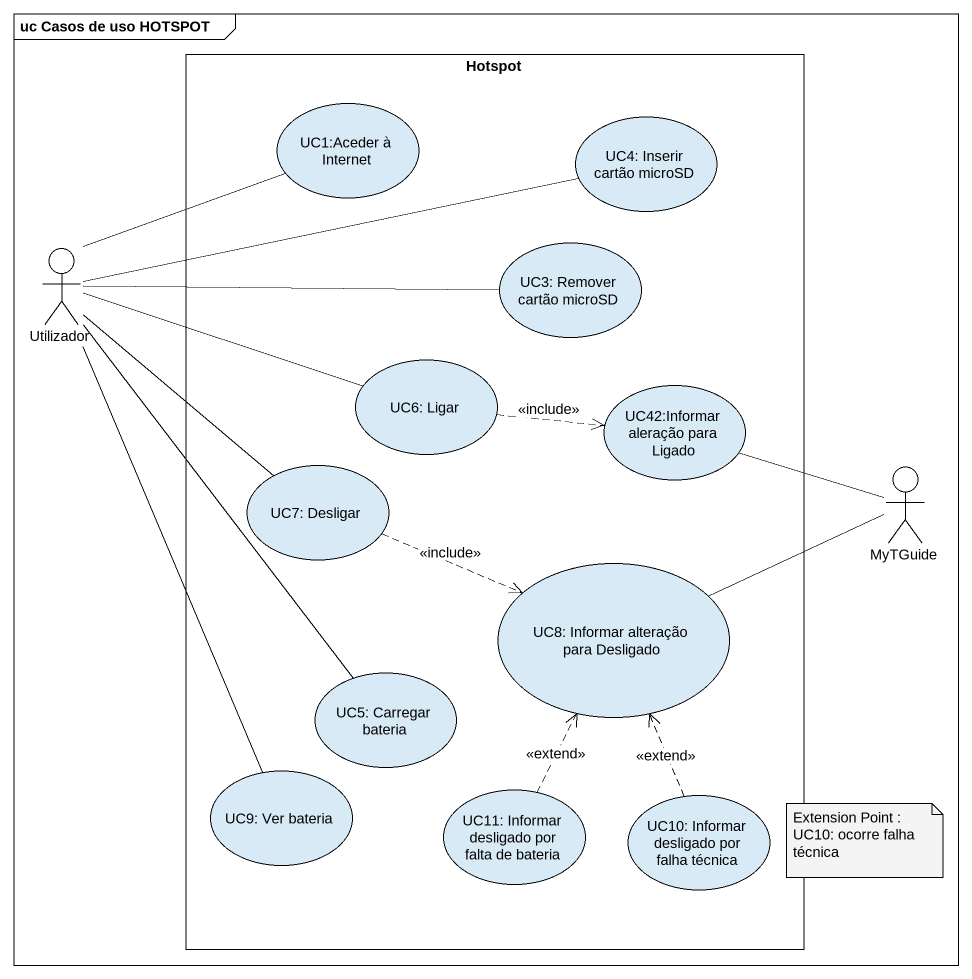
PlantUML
@startuml
mainframe uc Casos de uso HOTSPOT
rectangle Hotspot {
  usecase "UC1:Aceder à Internet" as UC1_Aceder_à_Internet
  usecase "UC4: Inserir cartão microSD" as UC4_Inserir_cartão_microSD
  usecase "UC3: Remover cartão microSD" as UC3_Remover_cartão_microSD
  usecase "UC6: Ligar" as UC6_Ligar
  usecase "UC42:Informar aleração para Ligado" as UC42_Informar_aleração_para
  usecase "UC7: Desligar" as UC7_Desligar
  usecase "UC8: Informar alteração para Desligado" as UC8_Informar_alteração_para
  usecase "UC5: Carregar bateria" as UC5_Carregar_bateria
  usecase "UC9: Ver bateria" as UC9_Ver_bateria
  usecase "UC11: Informar desligado por falta de bateria" as UC11_Informar_desligado_por
  usecase "UC10: Informar desligado por falha técnica" as UC10_Informar_desligado_por
}
actor Utilizador
actor MyTGuide
Utilizador -right- UC1_Aceder_à_Internet
Utilizador -right- UC4_Inserir_cartão_microSD
Utilizador -right- UC3_Remover_cartão_microSD
Utilizador -right- UC6_Ligar
Utilizador -- UC7_Desligar
Utilizador -- UC5_Carregar_bateria
Utilizador -- UC9_Ver_bateria
UC6_Ligar .right.> UC42_Informar_aleração_para : <<include>>
UC42_Informar_aleração_para -right- MyTGuide
UC7_Desligar .right.> UC8_Informar_alteração_para : <<include>>
UC8_Informar_alteração_para -right- MyTGuide
UC11_Informar_desligado_por .up.> UC8_Informar_alteração_para : <<extend>>
UC10_Informar_desligado_por .up.> UC8_Informar_alteração_para : <<extend>>
note as N1
  Extension Point : UC10: ocorre falha técnica
end note
@enduml
